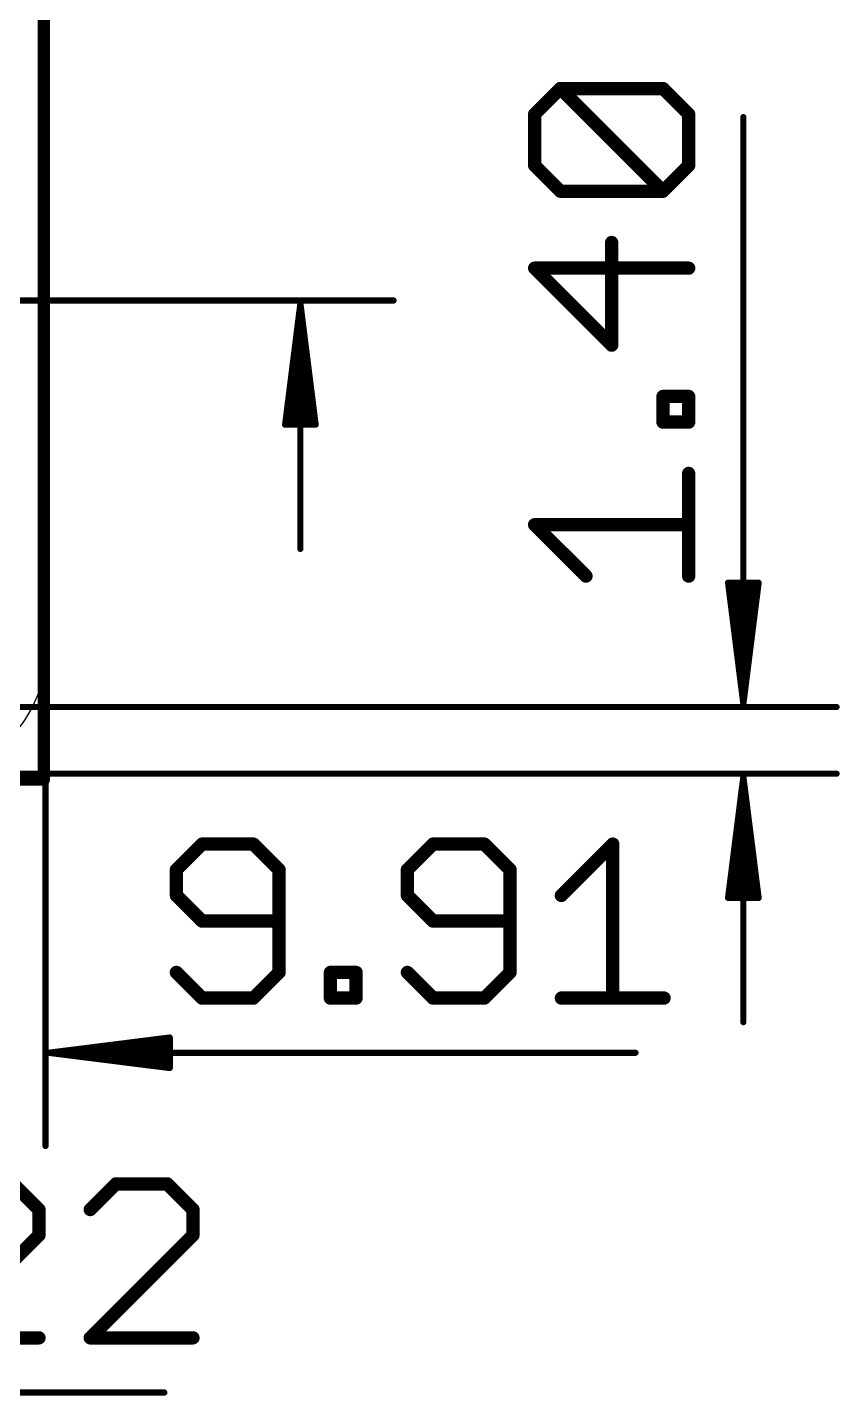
# Model space of a CAD drawing. Extents: x -9.6 to 36.9, y -15 to 36.6.
# Drawn here: x 19.94 to 36.94, y -13.02 to 15.62 of the extents above; entities that cross this region are included whole.
import ezdxf

# ---------------------------------------------------------------- set-up
doc = ezdxf.new("R2010")
doc.units = 0
for name, color, linetype in [('16', 132, 'CONTINUOUS'), ('20', 53, 'CONTINUOUS'), ('51', 53, 'CONTINUOUS')]:
    doc.layers.add(name, color=color, linetype=linetype)

msp = doc.modelspace()

# ---------------------------------------------------------------- linework, layer by layer
at = {"layer": '16', "const_width": 0.254}
for points in [[(20.285, 20.254), (20.285, -0.127)], [(20.285, -0.127), (2.5241, -0.0158)]]:
    msp.add_lwpolyline(points, dxfattribs=at)
at = {"layer": '16', "const_width": 0.127}
for points in [[(20.2846, -0.1905, 1), (20.2854, -0.0635)], [(20.2215, -0.127, 1), (20.3485, -0.127)]]:
    msp.add_lwpolyline(points, format="xyb", dxfattribs=at)
at = {"layer": '20'}
msp.add_line((20.32, 2.54), (20.32, 17.78), dxfattribs=at)
msp.add_arc((17.78, 2.54), 2.54, 270, 0, dxfattribs=at)
at = {"layer": '51'}
for points, const_width in [([(30.5569, 13.8053), (31.0942, 14.3425)], 0.2794), ([(31.0942, 14.3425), (33.2431, 14.3425)], 0.2794), ([(33.2431, 12.1936), (31.0942, 14.3425)], 0.2794), ([(33.2431, 14.3425), (33.7803, 13.8053)], 0.2794), ([(30.5569, 12.7308), (30.5569, 13.8053)], 0.2794), ([(33.7803, 13.8053), (33.7803, 12.7308)], 0.2794), ([(34.925, 1.462), (34.925, 13.7441)], 0.13), ([(31.0942, 12.1936), (30.5569, 12.7308)], 0.2794), ([(33.7803, 12.7308), (33.2431, 12.1936)], 0.2794), ([(33.2431, 12.1936), (31.0942, 12.1936)], 0.2794), ([(32.1686, 8.9708), (32.1686, 11.1197)], 0.2794), ([(33.7803, 10.5825), (30.5569, 10.5825)], 0.2794), ([(30.5569, 10.5825), (32.1686, 8.9708)], 0.2794), ([(20.32, 10.033), (20.32, -7.792)], 0.13), ([(10.414, 9.906), (27.604, 9.906)], 0.13), ([(25.654, 9.841), (25.3348, 7.306)], 0.13), ([(25.654, 9.841), (25.394, 7.306)], 0.13), ([(25.654, 9.841), (25.524, 7.306)], 0.13), ([(25.654, 9.841), (25.654, 4.706)], 0.13), ([(25.9732, 7.306), (25.654, 9.841)], 0.13), ([(25.784, 7.306), (25.654, 9.841)], 0.13), ([(25.914, 7.306), (25.654, 9.841)], 0.13), ([(33.2431, 7.3595), (33.2431, 7.8967)], 0.2794), ([(33.2431, 7.8967), (33.7803, 7.8967)], 0.2794), ([(33.7803, 7.8967), (33.7803, 7.3595)], 0.2794), ([(33.7803, 7.3595), (33.2431, 7.3595)], 0.2794), ([(25.3348, 7.306), (25.9732, 7.306)], 0.13), ([(33.7803, 4.1367), (33.7803, 6.2856)], 0.2794), ([(31.6314, 4.1367), (30.5569, 5.2111)], 0.2794), ([(30.5569, 5.2111), (33.7803, 5.2111)], 0.2794), ([(34.925, 1.462), (34.6058, 3.997)], 0.13), ([(34.6058, 3.997), (35.2442, 3.997)], 0.13), ([(34.925, 1.462), (34.665, 3.997)], 0.13), ([(34.925, 1.462), (34.795, 3.997)], 0.13), ([(35.2442, 3.997), (34.925, 1.462)], 0.13), ([(35.055, 3.997), (34.925, 1.462)], 0.13), ([(35.185, 3.997), (34.925, 1.462)], 0.13), ([(17.78, 1.397), (36.875, 1.397)], 0.13), ([(17.78, 0), (36.875, 0)], 0.13), ([(34.925, -0.065), (34.6058, -2.6)], 0.13), ([(34.925, -0.065), (34.665, -2.6)], 0.13), ([(34.925, -0.065), (34.795, -2.6)], 0.13), ([(34.925, -0.065), (34.925, -5.2)], 0.13), ([(35.2442, -2.6), (34.925, -0.065)], 0.13), ([(35.055, -2.6), (34.925, -0.065)], 0.13), ([(35.185, -2.6), (34.925, -0.065)], 0.13), ([(23.5969, -1.4739), (23.0597, -2.0112)], 0.2794), ([(24.6714, -1.4739), (23.5969, -1.4739)], 0.2794), ([(25.2086, -2.0112), (24.6714, -1.4739)], 0.2794), ([(28.4311, -1.4739), (27.8938, -2.0112)], 0.2794), ([(29.5055, -1.4739), (28.4311, -1.4739)], 0.2794), ([(30.0427, -2.0112), (29.5055, -1.4739)], 0.2794), ([(31.1166, -2.5484), (32.191, -1.4739)], 0.2794), ([(32.191, -1.4739), (32.191, -4.6973)], 0.2794), ([(23.0597, -2.0112), (23.0597, -2.5484)], 0.2794), ([(25.2086, -4.1601), (25.2086, -2.0112)], 0.2794), ([(27.8938, -2.0112), (27.8938, -2.5484)], 0.2794), ([(30.0427, -4.1601), (30.0427, -2.0112)], 0.2794), ([(23.0597, -2.5484), (23.5969, -3.0856)], 0.2794), ([(27.8938, -2.5484), (28.4311, -3.0856)], 0.2794), ([(34.6058, -2.6), (35.2442, -2.6)], 0.13), ([(23.5969, -3.0856), (25.2086, -3.0856)], 0.2794), ([(28.4311, -3.0856), (30.0427, -3.0856)], 0.2794), ([(23.0597, -4.1601), (23.5969, -4.6973)], 0.2794), ([(24.6714, -4.6973), (25.2086, -4.1601)], 0.2794), ([(26.2825, -4.6973), (26.2825, -4.1601)], 0.2794), ([(26.2825, -4.1601), (26.8197, -4.1601)], 0.2794), ([(26.8197, -4.1601), (26.8197, -4.6973)], 0.2794), ([(27.8938, -4.1601), (28.4311, -4.6973)], 0.2794), ([(29.5055, -4.6973), (30.0427, -4.1601)], 0.2794), ([(23.5969, -4.6973), (24.6714, -4.6973)], 0.2794), ([(26.8197, -4.6973), (26.2825, -4.6973)], 0.2794), ([(28.4311, -4.6973), (29.5055, -4.6973)], 0.2794), ([(31.1166, -4.6973), (33.2655, -4.6973)], 0.2794), ([(20.385, -5.842), (22.92, -5.5228)], 0.13), ([(20.385, -5.842), (22.92, -5.582)], 0.13), ([(20.385, -5.842), (22.92, -5.712)], 0.13), ([(22.92, -5.5228), (22.92, -6.1612)], 0.13), ([(20.385, -5.842), (32.6671, -5.842)], 0.13), ([(22.92, -6.1612), (20.385, -5.842)], 0.13), ([(22.92, -5.972), (20.385, -5.842)], 0.13), ([(22.92, -6.102), (20.385, -5.842)], 0.13), ([(20.1827, -9.1232), (19.6455, -8.5859)], 0.2794), ([(21.7938, -8.5859), (21.2566, -9.1232)], 0.2794), ([(22.8683, -8.5859), (21.7938, -8.5859)], 0.2794), ([(23.4055, -9.1232), (22.8683, -8.5859)], 0.2794), ([(20.1827, -9.6604), (20.1827, -9.1232)], 0.2794), ([(23.4055, -9.6604), (23.4055, -9.1232)], 0.2794), ([(18.0338, -11.8093), (20.1827, -9.6604)], 0.2794), ([(21.2566, -11.8093), (23.4055, -9.6604)], 0.2794), ([(20.1827, -11.8093), (18.0338, -11.8093)], 0.2794), ([(23.4055, -11.8093), (21.2566, -11.8093)], 0.2794), ([(10.525, -12.954), (22.8071, -12.954)], 0.13)]:
    msp.add_lwpolyline(points, dxfattribs=dict(at, const_width=const_width))
for points, const_width in [([(31.1436, 14.3919, 1), (31.0448, 14.2931)], 0.1397), ([(31.0942, 14.4123, 1), (31.0942, 14.2726)], 0.1397), ([(31.1436, 14.2931, 1), (31.0448, 14.3919)], 0.1397), ([(33.2925, 14.3919, 1), (33.1937, 14.2931)], 0.1397), ([(33.2431, 14.2726, 1), (33.2431, 14.4123)], 0.1397), ([(30.6268, 13.8053, 1), (30.4871, 13.8053)], 0.1397), ([(30.5076, 13.8546, 1), (30.6063, 13.7559)], 0.1397), ([(33.8502, 13.8053, 1), (33.7105, 13.8053)], 0.1397), ([(33.7309, 13.7559, 1), (33.8297, 13.8546)], 0.1397), ([(34.9575, 13.7441, 1), (34.8925, 13.7441)], 0.065), ([(30.6063, 12.7802, 1), (30.5076, 12.6814)], 0.1397), ([(30.4871, 12.7308, 1), (30.6268, 12.7308)], 0.1397), ([(33.7105, 12.7308, 1), (33.8502, 12.7308)], 0.1397), ([(33.8297, 12.6814, 1), (33.7309, 12.7802)], 0.1397), ([(31.0942, 12.2634, 1), (31.0942, 12.1237)], 0.1397), ([(33.2431, 12.1237, 1), (33.2431, 12.2634)], 0.1397), ([(31.0448, 12.1442, 1), (31.1436, 12.243)], 0.1397), ([(33.1937, 12.243, 1), (33.2925, 12.1442)], 0.1397), ([(33.1937, 12.1442, 1), (33.2925, 12.243)], 0.1397), ([(32.2385, 11.1197, 1), (32.0988, 11.1197)], 0.1397), ([(30.5569, 10.6524, 1), (30.5569, 10.5127)], 0.1397), ([(30.6063, 10.6319, 1), (30.5076, 10.5331)], 0.1397), ([(33.7803, 10.5127, 1), (33.7803, 10.6524)], 0.1397), ([(20.3525, 10.033, 1), (20.2875, 10.033)], 0.065), ([(25.6865, 9.841, 1), (25.6215, 9.841)], 0.065), ([(25.6862, 9.8451, 1), (25.6218, 9.8369)], 0.065), ([(25.6865, 9.8393, 1), (25.6215, 9.8427)], 0.065), ([(25.6865, 9.8427, 1), (25.6215, 9.8393)], 0.065), ([(25.6863, 9.8443, 1), (25.6217, 9.8377)], 0.065), ([(25.6863, 9.8377, 1), (25.6217, 9.8443)], 0.065), ([(25.6862, 9.8369, 1), (25.6218, 9.8451)], 0.065), ([(27.604, 9.8735, 1), (27.604, 9.9385)], 0.065), ([(32.0988, 8.9708, 1), (32.2385, 8.9708)], 0.1397), ([(32.1192, 8.9214, 1), (32.218, 9.0202)], 0.1397), ([(33.3129, 7.8967, 1), (33.1732, 7.8967)], 0.1397), ([(33.2431, 7.9665, 1), (33.2431, 7.8268)], 0.1397), ([(33.8502, 7.8967, 1), (33.7105, 7.8967)], 0.1397), ([(33.7803, 7.8268, 1), (33.7803, 7.9665)], 0.1397), ([(33.2431, 7.4293, 1), (33.2431, 7.2896)], 0.1397), ([(33.7803, 7.2896, 1), (33.7803, 7.4293)], 0.1397), ([(25.3025, 7.3101, 1), (25.367, 7.3019)], 0.065), ([(25.3348, 7.3385, 1), (25.3348, 7.2735)], 0.065), ([(25.3617, 7.3093, 1), (25.4263, 7.3027)], 0.065), ([(25.4915, 7.3077, 1), (25.5565, 7.3043)], 0.065), ([(25.7515, 7.3043, 1), (25.8165, 7.3077)], 0.065), ([(25.8817, 7.3027, 1), (25.9463, 7.3093)], 0.065), ([(25.941, 7.3019, 1), (26.0055, 7.3101)], 0.065), ([(25.9732, 7.2735, 1), (25.9732, 7.3385)], 0.065), ([(33.1732, 7.3595, 1), (33.3129, 7.3595)], 0.1397), ([(33.7105, 7.3595, 1), (33.8502, 7.3595)], 0.1397), ([(33.8502, 6.2856, 1), (33.7105, 6.2856)], 0.1397), ([(30.5569, 5.281, 1), (30.5569, 5.1413)], 0.1397), ([(30.6063, 5.2605, 1), (30.5076, 5.1618)], 0.1397), ([(33.7803, 5.1413, 1), (33.7803, 5.281)], 0.1397), ([(25.6215, 4.706, 1), (25.6865, 4.706)], 0.065), ([(31.582, 4.0873, 1), (31.6808, 4.1861)], 0.1397), ([(33.7105, 4.1367, 1), (33.8502, 4.1367)], 0.1397), ([(34.638, 4.0011, 1), (34.5735, 3.9929)], 0.065), ([(34.6058, 4.0295, 1), (34.6058, 3.9645)], 0.065), ([(34.6973, 4.0003, 1), (34.6327, 3.9937)], 0.065), ([(34.8275, 3.9987, 1), (34.7625, 3.9953)], 0.065), ([(35.0875, 3.9953, 1), (35.0225, 3.9987)], 0.065), ([(35.2173, 3.9937, 1), (35.1527, 4.0003)], 0.065), ([(35.2765, 3.9929, 1), (35.212, 4.0011)], 0.065), ([(35.2442, 3.9645, 1), (35.2442, 4.0295)], 0.065), ([(34.8928, 1.4661, 1), (34.9572, 1.4579)], 0.065), ([(34.8927, 1.4653, 1), (34.9573, 1.4587)], 0.065), ([(34.8925, 1.4603, 1), (34.9575, 1.4637)], 0.065), ([(34.8925, 1.4637, 1), (34.9575, 1.4603)], 0.065), ([(34.8925, 1.462, 1), (34.9575, 1.462)], 0.065), ([(34.8927, 1.4587, 1), (34.9573, 1.4653)], 0.065), ([(34.8928, 1.4579, 1), (34.9572, 1.4661)], 0.065), ([(36.875, 1.3645, 1), (36.875, 1.4295)], 0.065), ([(34.9575, -0.065, 1), (34.8925, -0.065)], 0.065), ([(34.9575, -0.0667, 1), (34.8925, -0.0633)], 0.065), ([(34.9575, -0.0633, 1), (34.8925, -0.0667)], 0.065), ([(36.875, -0.0325, 1), (36.875, 0.0325)], 0.065), ([(34.9572, -0.0609, 1), (34.8928, -0.0691)], 0.065), ([(34.9573, -0.0617, 1), (34.8927, -0.0683)], 0.065), ([(34.9573, -0.0683, 1), (34.8927, -0.0617)], 0.065), ([(34.9572, -0.0691, 1), (34.8928, -0.0609)], 0.065), ([(23.5969, -1.4041, 1), (23.5969, -1.5438)], 0.1397), ([(23.6463, -1.5233, 1), (23.5475, -1.4246)], 0.1397), ([(24.7208, -1.4246, 1), (24.622, -1.5233)], 0.1397), ([(24.6714, -1.5438, 1), (24.6714, -1.4041)], 0.1397), ([(28.4311, -1.4041, 1), (28.4311, -1.5438)], 0.1397), ([(28.4804, -1.5233, 1), (28.3817, -1.4246)], 0.1397), ([(29.5549, -1.4246, 1), (29.4561, -1.5233)], 0.1397), ([(29.5055, -1.5438, 1), (29.5055, -1.4041)], 0.1397), ([(32.2609, -1.4739, 1), (32.1212, -1.4739)], 0.1397), ([(32.2404, -1.5233, 1), (32.1416, -1.4246)], 0.1397), ([(23.1295, -2.0112, 1), (22.9899, -2.0112)], 0.1397), ([(23.0103, -1.9618, 1), (23.1091, -2.0606)], 0.1397), ([(25.2785, -2.0112, 1), (25.1388, -2.0112)], 0.1397), ([(25.1592, -2.0606, 1), (25.258, -1.9618)], 0.1397), ([(27.8444, -1.9618, 1), (27.9432, -2.0606)], 0.1397), ([(27.9637, -2.0112, 1), (27.824, -2.0112)], 0.1397), ([(30.1126, -2.0112, 1), (29.9729, -2.0112)], 0.1397), ([(29.9933, -2.0606, 1), (30.0921, -1.9618)], 0.1397), ([(23.1091, -2.499, 1), (23.0103, -2.5978)], 0.1397), ([(22.9899, -2.5484, 1), (23.1295, -2.5484)], 0.1397), ([(27.9432, -2.499, 1), (27.8444, -2.5978)], 0.1397), ([(27.824, -2.5484, 1), (27.9637, -2.5484)], 0.1397), ([(31.0672, -2.499, 1), (31.166, -2.5978)], 0.1397), ([(34.5735, -2.5959, 1), (34.638, -2.6041)], 0.065), ([(34.6058, -2.5675, 1), (34.6058, -2.6325)], 0.065), ([(34.6327, -2.5967, 1), (34.6973, -2.6033)], 0.065), ([(34.7625, -2.5983, 1), (34.8275, -2.6017)], 0.065), ([(35.0225, -2.6017, 1), (35.0875, -2.5983)], 0.065), ([(35.1527, -2.6033, 1), (35.2173, -2.5967)], 0.065), ([(35.212, -2.6041, 1), (35.2765, -2.5959)], 0.065), ([(35.2442, -2.6325, 1), (35.2442, -2.5675)], 0.065), ([(23.5969, -3.0158, 1), (23.5969, -3.1555)], 0.1397), ([(23.5475, -3.135, 1), (23.6463, -3.0362)], 0.1397), ([(25.2086, -3.1555, 1), (25.2086, -3.0158)], 0.1397), ([(28.4311, -3.0158, 1), (28.4311, -3.1555)], 0.1397), ([(28.3817, -3.135, 1), (28.4804, -3.0362)], 0.1397), ([(30.0427, -3.1555, 1), (30.0427, -3.0158)], 0.1397), ([(23.1091, -4.1107, 1), (23.0103, -4.2095)], 0.1397), ([(25.1388, -4.1601, 1), (25.2785, -4.1601)], 0.1397), ([(25.258, -4.2095, 1), (25.1592, -4.1107)], 0.1397), ([(26.3523, -4.1601, 1), (26.2126, -4.1601)], 0.1397), ([(26.2825, -4.0902, 1), (26.2825, -4.2299)], 0.1397), ([(26.8895, -4.1601, 1), (26.7498, -4.1601)], 0.1397), ([(26.8197, -4.2299, 1), (26.8197, -4.0902)], 0.1397), ([(27.9432, -4.1107, 1), (27.8444, -4.2095)], 0.1397), ([(29.9729, -4.1601, 1), (30.1126, -4.1601)], 0.1397), ([(30.0921, -4.2095, 1), (29.9933, -4.1107)], 0.1397), ([(23.5969, -4.6275, 1), (23.5969, -4.7671)], 0.1397), ([(23.5475, -4.7467, 1), (23.6463, -4.6479)], 0.1397), ([(24.622, -4.6479, 1), (24.7208, -4.7467)], 0.1397), ([(24.6714, -4.7671, 1), (24.6714, -4.6275)], 0.1397), ([(26.2825, -4.6275, 1), (26.2825, -4.7671)], 0.1397), ([(26.8197, -4.7671, 1), (26.8197, -4.6275)], 0.1397), ([(28.4311, -4.6275, 1), (28.4311, -4.7671)], 0.1397), ([(28.3817, -4.7467, 1), (28.4804, -4.6479)], 0.1397), ([(29.4561, -4.6479, 1), (29.5549, -4.7467)], 0.1397), ([(29.5055, -4.7671, 1), (29.5055, -4.6275)], 0.1397), ([(31.1166, -4.6275, 1), (31.1166, -4.7671)], 0.1397), ([(33.2655, -4.7671, 1), (33.2655, -4.6275)], 0.1397), ([(26.2126, -4.6973, 1), (26.3523, -4.6973)], 0.1397), ([(26.7498, -4.6973, 1), (26.8895, -4.6973)], 0.1397), ([(32.1212, -4.6973, 1), (32.2609, -4.6973)], 0.1397), ([(34.8925, -5.2, 1), (34.9575, -5.2)], 0.065), ([(22.9525, -5.5228, 1), (22.8875, -5.5228)], 0.065), ([(22.9241, -5.555, 1), (22.9159, -5.4905)], 0.065), ([(22.9233, -5.6143, 1), (22.9167, -5.5497)], 0.065), ([(22.9217, -5.7445, 1), (22.9183, -5.6795)], 0.065), ([(20.385, -5.8095, 1), (20.385, -5.8745)], 0.065), ([(20.3891, -5.8098, 1), (20.3809, -5.8742)], 0.065), ([(20.3833, -5.8095, 1), (20.3867, -5.8745)], 0.065), ([(20.3867, -5.8095, 1), (20.3833, -5.8745)], 0.065), ([(20.3883, -5.8097, 1), (20.3817, -5.8743)], 0.065), ([(20.3817, -5.8097, 1), (20.3883, -5.8743)], 0.065), ([(20.3809, -5.8098, 1), (20.3891, -5.8742)], 0.065), ([(22.9183, -6.0045, 1), (22.9217, -5.9395)], 0.065), ([(32.6671, -5.8745, 1), (32.6671, -5.8095)], 0.065), ([(22.8875, -6.1612, 1), (22.9525, -6.1612)], 0.065), ([(22.9159, -6.1935, 1), (22.9241, -6.129)], 0.065), ([(22.9167, -6.1343, 1), (22.9233, -6.0697)], 0.065), ([(20.2875, -7.792, 1), (20.3525, -7.792)], 0.065), ([(21.7938, -8.5161, 1), (21.7938, -8.6558)], 0.1397), ([(21.8432, -8.6353, 1), (21.7444, -8.5366)], 0.1397), ([(22.9176, -8.5366, 1), (22.8189, -8.6353)], 0.1397), ([(22.8683, -8.6558, 1), (22.8683, -8.5161)], 0.1397), ([(20.2526, -9.1232, 1), (20.1129, -9.1232)], 0.1397), ([(20.1333, -9.1726, 1), (20.2321, -9.0738)], 0.1397), ([(21.2072, -9.0738, 1), (21.306, -9.1726)], 0.1397), ([(23.4753, -9.1232, 1), (23.3356, -9.1232)], 0.1397), ([(23.3561, -9.1726, 1), (23.4549, -9.0738)], 0.1397), ([(20.1129, -9.6604, 1), (20.2526, -9.6604)], 0.1397), ([(20.2321, -9.7098, 1), (20.1333, -9.611)], 0.1397), ([(23.3356, -9.6604, 1), (23.4753, -9.6604)], 0.1397), ([(23.4549, -9.7098, 1), (23.3561, -9.611)], 0.1397), ([(20.1827, -11.8792, 1), (20.1827, -11.7394)], 0.1397), ([(21.2566, -11.7394, 1), (21.2566, -11.8792)], 0.1397), ([(21.2072, -11.7599, 1), (21.306, -11.8587)], 0.1397), ([(23.4055, -11.8792, 1), (23.4055, -11.7394)], 0.1397), ([(22.8071, -12.9865, 1), (22.8071, -12.9215)], 0.065)]:
    msp.add_lwpolyline(points, format="xyb", dxfattribs=dict(at, const_width=const_width))

doc.saveas('drawing.dxf')
